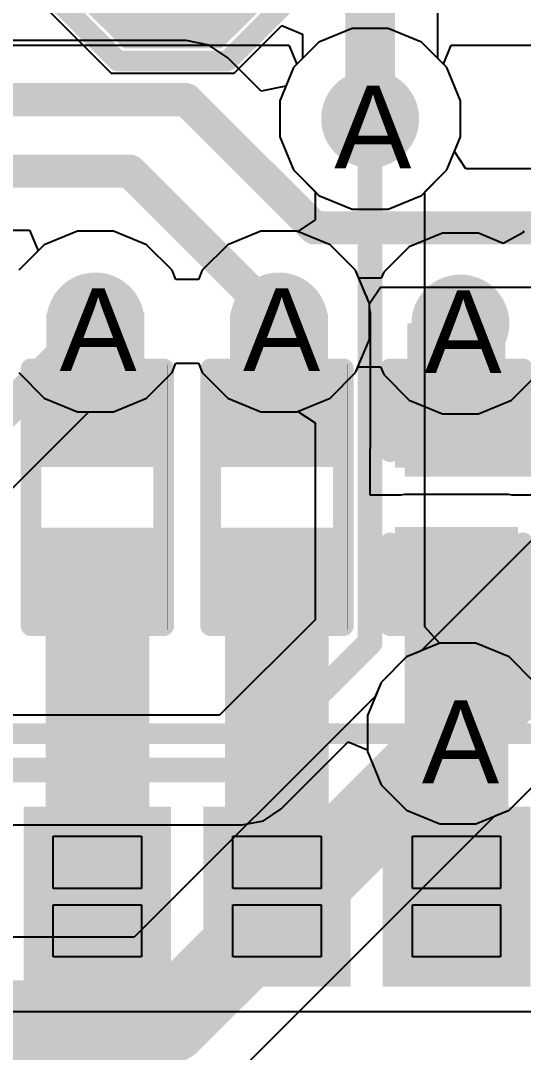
# Model space of a CAD drawing. Header units: inches. Extents: x 0 to 5271, y 0 to 5417.
# Drawn here: x 122.57 to 125.65, y 47.29 to 53.61 of the extents above; entities that cross this region are included whole.
import ezdxf

# ---------------------------------------------------------------- set-up
doc = ezdxf.new("R2010")
doc.units = ezdxf.units.IN
for name, color, linetype in [('Bottom Layer', 5, 'Continuous'), ('Drill Drawing', 1, 'Continuous'), ('L2_GND1', 16, 'Continuous'), ('L3_SIG1', 76, 'Continuous'), ('L4_PWR', 90, 'Continuous'), ('L5_GND2', 156, 'Continuous'), ('L6_SIG2', 130, 'Continuous'), ('L7_GND3', 216, 'Continuous'), ('Top Layer', 1, 'Continuous'), ('Top Overlay', 2, 'Continuous'), ('Top Paste', 8, 'Continuous'), ('Top Solder', 216, 'Continuous'), ('Via Holes', 16, 'Continuous')]:
    doc.layers.add(name, color=color, linetype=linetype)
doc.styles.add('Arial', font='', dxfattribs={"height": 0.2})
doc.styles.add('Arial_Bold', font='', dxfattribs={"height": 0.2})
doc.styles.get('Arial').set_extended_font_data('Arial')
doc.styles.get('Arial_Bold').set_extended_font_data('Arial', bold=True)

# ---------------------------------------------------------------- blocks, each defined once
blk = doc.blocks.new('T____________0_5___175')
at = {"layer": 'Top Layer'}
blk.add_hatch(color=1, dxfattribs=at).paths.add_polyline_path([(0.25, 0.5), (-0.25, 0.5), (-0.5, 0.25), (-0.5, -0.25), (-0.25, -0.5), (0.25, -0.5), (0.5, -0.25), (0.5, 0.25)])
at = {"layer": 'Top Paste'}
blk.add_hatch(color=8, dxfattribs=at).paths.add_polyline_path([(0.25, 0.5), (-0.25, 0.5), (-0.5, 0.25), (-0.5, -0.25), (-0.25, -0.5), (0.25, -0.5), (0.5, -0.25), (0.5, 0.25)])
at = {"layer": 'Top Solder'}
blk.add_hatch(color=216, dxfattribs=at).paths.add_polyline_path([(0.3008, 0.6016), (-0.3008, 0.6016), (-0.6016, 0.3008), (-0.6016, -0.3008), (-0.3008, -0.6016), (0.3008, -0.6016), (0.6016, -0.3008), (0.6016, 0.3008)])
at = {"layer": 'Top Overlay'}
for points in [[(-0.3355, 0.6795, 0.127, 0.127, 0), (-0.6819, 0.3332, 0.127, 0.127, 0)], [(0.3365, 0.6795, 0.127, 0.127, 0), (-0.3355, 0.6795, 0.127, 0.127, 0)], [(0.6836, 0.3324, 0.127, 0.127, 0), (0.3365, 0.6795, 0.127, 0.127, 0)], [(-0.6819, 0.3332, 0.127, 0.127, 0), (-0.6819, -0.3341, 0.127, 0.127, 0)], [(0.6836, 0.3324, 0.127, 0.127, 0), (0.6836, -0.3298, 0.127, 0.127, 0)], [(-0.3374, -0.6786, 0.127, 0.127, 0), (-0.6819, -0.3341, 0.127, 0.127, 0)], [(0.6836, -0.3298, 0.127, 0.127, 0), (0.3349, -0.6786, 0.127, 0.127, 0)], [(0.3349, -0.6786, 0.127, 0.127, 0), (-0.3374, -0.6786, 0.127, 0.127, 0)]]:
    blk.add_lwpolyline(points, format="xyseb", dxfattribs=at)
for points in [[(-0.3673, 0.6795, 0.0635, 0.0635, 1), (-0.3038, 0.6795, 0.0635, 0.0635, 1)], [(-0.3673, 0.6795, 0.0635, 0.0635, 1), (-0.3038, 0.6795, 0.0635, 0.0635, 1)], [(0.3048, 0.6795, 0.0635, 0.0635, 1), (0.3683, 0.6795, 0.0635, 0.0635, 1)], [(0.3048, 0.6795, 0.0635, 0.0635, 1), (0.3683, 0.6795, 0.0635, 0.0635, 1)], [(-0.7136, 0.3332, 0.0635, 0.0635, 1), (-0.6501, 0.3332, 0.0635, 0.0635, 1)], [(-0.7136, 0.3332, 0.0635, 0.0635, 1), (-0.6501, 0.3332, 0.0635, 0.0635, 1)], [(0.6519, 0.3324, 0.0635, 0.0635, 1), (0.7154, 0.3324, 0.0635, 0.0635, 1)], [(0.6519, 0.3324, 0.0635, 0.0635, 1), (0.7154, 0.3324, 0.0635, 0.0635, 1)], [(-0.7136, -0.3341, 0.0635, 0.0635, 1), (-0.6501, -0.3341, 0.0635, 0.0635, 1)], [(-0.7136, -0.3341, 0.0635, 0.0635, 1), (-0.6501, -0.3341, 0.0635, 0.0635, 1)], [(0.6519, -0.3298, 0.0635, 0.0635, 1), (0.7154, -0.3298, 0.0635, 0.0635, 1)], [(0.6519, -0.3298, 0.0635, 0.0635, 1), (0.7154, -0.3298, 0.0635, 0.0635, 1)], [(-0.3691, -0.6786, 0.0635, 0.0635, 1), (-0.3056, -0.6786, 0.0635, 0.0635, 1)], [(-0.3691, -0.6786, 0.0635, 0.0635, 1), (-0.3056, -0.6786, 0.0635, 0.0635, 1)], [(0.3032, -0.6786, 0.0635, 0.0635, 1), (0.3667, -0.6786, 0.0635, 0.0635, 1)], [(0.3032, -0.6786, 0.0635, 0.0635, 1), (0.3667, -0.6786, 0.0635, 0.0635, 1)]]:
    blk.add_lwpolyline(points, format="xyseb", close=True, dxfattribs=at)
blk = doc.blocks.new('A7682E_268')
at = {"layer": 'Top Layer'}
for points in [[(-4.75, 9.25), (-4.05, 9.25), (-4.05, 8.35), (-4.75, 8.35)], [(-3.65, 9.25), (-2.95, 9.25), (-2.95, 8.35), (-3.65, 8.35)], [(-2.55, 9.25), (-1.85, 9.25), (-1.85, 8.35), (-2.55, 8.35)]]:
    blk.add_hatch(color=1, dxfattribs=at).paths.add_polyline_path(points)
at = {"layer": 'Top Solder'}
for points in [[(-4.8516, 9.3516), (-3.9484, 9.3516), (-3.9484, 8.2484), (-4.8516, 8.2484)], [(-3.7516, 9.3516), (-2.8484, 9.3516), (-2.8484, 8.2484), (-3.7516, 8.2484)], [(-2.6516, 9.3516), (-1.7484, 9.3516), (-1.7484, 8.2484), (-2.6516, 8.2484)]]:
    blk.add_hatch(color=216, dxfattribs=at).paths.add_polyline_path(points)
at = {"layer": 'Top Overlay'}
blk.add_lwpolyline([(-9.8, 9.7999, 0.127, 0.127, 0), (9.8, 9.7999, 0.127, 0.127, 0)], format="xyseb", dxfattribs=at)
at = {"layer": 'Top Paste'}
for p, q in [((-4.67, 8.85), (-4.67, 9.17)), ((-4.67, 9.17), (-4.13, 9.17)), ((-4.13, 9.17), (-4.13, 8.85)), ((-3.57, 8.85), (-3.57, 9.17)), ((-3.57, 9.17), (-3.03, 9.17)), ((-3.03, 9.17), (-3.03, 8.85)), ((-2.47, 8.85), (-2.47, 9.17)), ((-2.47, 9.17), (-1.93, 9.17)), ((-1.93, 9.17), (-1.93, 8.85)), ((-4.13, 8.85), (-4.67, 8.85)), ((-3.03, 8.85), (-3.57, 8.85)), ((-1.93, 8.85), (-2.47, 8.85)), ((-4.67, 8.43), (-4.67, 8.75)), ((-4.67, 8.75), (-4.13, 8.75)), ((-4.13, 8.75), (-4.13, 8.43)), ((-3.57, 8.43), (-3.57, 8.75)), ((-3.57, 8.75), (-3.03, 8.75)), ((-3.03, 8.75), (-3.03, 8.43)), ((-2.47, 8.43), (-2.47, 8.75)), ((-2.47, 8.75), (-1.93, 8.75)), ((-1.93, 8.75), (-1.93, 8.43)), ((-4.13, 8.43), (-4.67, 8.43)), ((-3.03, 8.43), (-3.57, 8.43)), ((-1.93, 8.43), (-2.47, 8.43))]:
    blk.add_line(p, q, dxfattribs=at)
blk = doc.blocks.new('CAP_0402_315')
at = {"layer": 'Top Layer'}
for points in [[(-0.6985, -0.3175), (-0.6985, 0.3175), (-0.2413, 0.3175), (-0.2413, -0.3175)], [(0.2413, -0.3175), (0.2413, 0.3175), (0.6985, 0.3175), (0.6985, -0.3175)]]:
    blk.add_hatch(color=1, dxfattribs=at).paths.add_polyline_path(points)
at = {"layer": 'Top Paste'}
for points in [[(-0.6985, -0.3175), (-0.6985, 0.3175), (-0.2413, 0.3175), (-0.2413, -0.3175)], [(0.2413, -0.3175), (0.2413, 0.3175), (0.6985, 0.3175), (0.6985, -0.3175)]]:
    blk.add_hatch(color=8, dxfattribs=at).paths.add_polyline_path(points)
at = {"layer": 'Top Solder'}
for points in [[(-0.7585, -0.3775), (-0.7585, 0.3775), (-0.1813, 0.3775), (-0.1813, -0.3775)], [(0.1813, -0.3775), (0.1813, 0.3775), (0.7585, 0.3775), (0.7585, -0.3775)]]:
    blk.add_hatch(color=216, dxfattribs=at).paths.add_polyline_path(points)
at = {"layer": 'Top Overlay'}
for points in [[(-0.7874, -0.4064, 0.127, 0.127, 0), (-0.7874, 0.4064, 0.127, 0.127, 0)], [(-0.2794, 0.4064, 0.127, 0.127, 0), (-0.7874, 0.4064, 0.127, 0.127, 0)], [(0.7874, 0.4064, 0.127, 0.127, 0), (0.2794, 0.4064, 0.127, 0.127, 0)], [(0.7874, -0.4064, 0.127, 0.127, 0), (0.7874, 0.4064, 0.127, 0.127, 0)], [(-0.2794, -0.4064, 0.127, 0.127, 0), (-0.7874, -0.4064, 0.127, 0.127, 0)], [(0.7874, -0.4064, 0.127, 0.127, 0), (0.2794, -0.4064, 0.127, 0.127, 0)]]:
    blk.add_lwpolyline(points, format="xyseb", dxfattribs=at)
for points in [[(-0.8192, 0.4064, 0.0635, 0.0635, 1), (-0.7557, 0.4064, 0.0635, 0.0635, 1)], [(-0.8192, 0.4064, 0.0635, 0.0635, 1), (-0.7557, 0.4064, 0.0635, 0.0635, 1)], [(-0.3112, 0.4064, 0.0635, 0.0635, 1), (-0.2477, 0.4064, 0.0635, 0.0635, 1)], [(0.2476, 0.4064, 0.0635, 0.0635, 1), (0.3111, 0.4064, 0.0635, 0.0635, 1)], [(0.7556, 0.4064, 0.0635, 0.0635, 1), (0.8191, 0.4064, 0.0635, 0.0635, 1)], [(0.7556, 0.4064, 0.0635, 0.0635, 1), (0.8191, 0.4064, 0.0635, 0.0635, 1)], [(-0.8192, -0.4064, 0.0635, 0.0635, 1), (-0.7557, -0.4064, 0.0635, 0.0635, 1)], [(-0.8192, -0.4064, 0.0635, 0.0635, 1), (-0.7557, -0.4064, 0.0635, 0.0635, 1)], [(-0.3112, -0.4064, 0.0635, 0.0635, 1), (-0.2477, -0.4064, 0.0635, 0.0635, 1)], [(0.2476, -0.4064, 0.0635, 0.0635, 1), (0.3111, -0.4064, 0.0635, 0.0635, 1)], [(0.7556, -0.4064, 0.0635, 0.0635, 1), (0.8191, -0.4064, 0.0635, 0.0635, 1)], [(0.7556, -0.4064, 0.0635, 0.0635, 1), (0.8191, -0.4064, 0.0635, 0.0635, 1)]]:
    blk.add_lwpolyline(points, format="xyseb", close=True, dxfattribs=at)
blk = doc.blocks.new('RES_0402_484')
at = {"layer": 'Top Layer'}
for points in [[(-0.6985, -0.3175), (-0.6985, 0.3175), (-0.2413, 0.3175), (-0.2413, -0.3175)], [(0.2413, -0.3175), (0.2413, 0.3175), (0.6985, 0.3175), (0.6985, -0.3175)]]:
    blk.add_hatch(color=1, dxfattribs=at).paths.add_polyline_path(points)
at = {"layer": 'Top Paste'}
for points in [[(-0.6985, -0.3175), (-0.6985, 0.3175), (-0.2413, 0.3175), (-0.2413, -0.3175)], [(0.2413, -0.3175), (0.2413, 0.3175), (0.6985, 0.3175), (0.6985, -0.3175)]]:
    blk.add_hatch(color=8, dxfattribs=at).paths.add_polyline_path(points)
at = {"layer": 'Top Solder'}
for points in [[(-0.7535, -0.3725), (-0.7535, 0.3725), (-0.1863, 0.3725), (-0.1863, -0.3725)], [(0.1863, -0.3725), (0.1863, 0.3725), (0.7535, 0.3725), (0.7535, -0.3725)]]:
    blk.add_hatch(color=216, dxfattribs=at).paths.add_polyline_path(points)
at = {"layer": 'Top Overlay'}
for points in [[(-0.7874, 0.4064, 0.127, 0.127, 0), (0.7874, 0.4064, 0.127, 0.127, 0)], [(-0.7874, 0.4064, 0.127, 0.127, 0), (-0.7874, -0.4064, 0.127, 0.127, 0)], [(0.7874, 0.4064, 0.127, 0.127, 0), (0.7874, -0.4064, 0.127, 0.127, 0)], [(-0.7874, -0.4064, 0.127, 0.127, 0), (0.7874, -0.4064, 0.127, 0.127, 0)], [(-0.8128, -0.4318, 0.00323, 0.00323, 0), (0.8128, -0.4318, 0.00323, 0.00323, 0)]]:
    blk.add_lwpolyline(points, format="xyseb", dxfattribs=at)
for points in [[(-0.8192, 0.4064, 0.0635, 0.0635, 1), (-0.7557, 0.4064, 0.0635, 0.0635, 1)], [(-0.8192, 0.4064, 0.0635, 0.0635, 1), (-0.7557, 0.4064, 0.0635, 0.0635, 1)], [(0.7556, 0.4064, 0.0635, 0.0635, 1), (0.8191, 0.4064, 0.0635, 0.0635, 1)], [(0.7556, 0.4064, 0.0635, 0.0635, 1), (0.8191, 0.4064, 0.0635, 0.0635, 1)], [(-0.8192, -0.4064, 0.0635, 0.0635, 1), (-0.7557, -0.4064, 0.0635, 0.0635, 1)], [(-0.8192, -0.4064, 0.0635, 0.0635, 1), (-0.7557, -0.4064, 0.0635, 0.0635, 1)], [(0.7556, -0.4064, 0.0635, 0.0635, 1), (0.8191, -0.4064, 0.0635, 0.0635, 1)], [(0.7556, -0.4064, 0.0635, 0.0635, 1), (0.8191, -0.4064, 0.0635, 0.0635, 1)], [(-0.8136, -0.4318, 0.00161, 0.00161, 1), (-0.812, -0.4318, 0.00161, 0.00161, 1)], [(0.812, -0.4318, 0.00161, 0.00161, 1), (0.8136, -0.4318, 0.00161, 0.00161, 1)]]:
    blk.add_lwpolyline(points, format="xyseb", close=True, dxfattribs=at)
blk = doc.blocks.new('RES_0402_485')
at = {"layer": 'Top Layer'}
for points in [[(-0.6985, -0.3175), (-0.6985, 0.3175), (-0.2413, 0.3175), (-0.2413, -0.3175)], [(0.2413, -0.3175), (0.2413, 0.3175), (0.6985, 0.3175), (0.6985, -0.3175)]]:
    blk.add_hatch(color=1, dxfattribs=at).paths.add_polyline_path(points)
at = {"layer": 'Top Paste'}
for points in [[(-0.6985, -0.3175), (-0.6985, 0.3175), (-0.2413, 0.3175), (-0.2413, -0.3175)], [(0.2413, -0.3175), (0.2413, 0.3175), (0.6985, 0.3175), (0.6985, -0.3175)]]:
    blk.add_hatch(color=8, dxfattribs=at).paths.add_polyline_path(points)
at = {"layer": 'Top Solder'}
for points in [[(-0.7535, -0.3725), (-0.7535, 0.3725), (-0.1863, 0.3725), (-0.1863, -0.3725)], [(0.1863, -0.3725), (0.1863, 0.3725), (0.7535, 0.3725), (0.7535, -0.3725)]]:
    blk.add_hatch(color=216, dxfattribs=at).paths.add_polyline_path(points)
at = {"layer": 'Top Overlay'}
for points in [[(-0.7874, 0.4064, 0.127, 0.127, 0), (0.7874, 0.4064, 0.127, 0.127, 0)], [(-0.7874, 0.4064, 0.127, 0.127, 0), (-0.7874, -0.4064, 0.127, 0.127, 0)], [(0.7874, 0.4064, 0.127, 0.127, 0), (0.7874, -0.4064, 0.127, 0.127, 0)], [(-0.7874, -0.4064, 0.127, 0.127, 0), (0.7874, -0.4064, 0.127, 0.127, 0)], [(-0.8128, -0.4318, 0.00323, 0.00323, 0), (0.8128, -0.4318, 0.00323, 0.00323, 0)]]:
    blk.add_lwpolyline(points, format="xyseb", dxfattribs=at)
for points in [[(-0.8191, 0.4064, 0.0635, 0.0635, 1), (-0.7556, 0.4064, 0.0635, 0.0635, 1)], [(-0.8191, 0.4064, 0.0635, 0.0635, 1), (-0.7556, 0.4064, 0.0635, 0.0635, 1)], [(0.7557, 0.4064, 0.0635, 0.0635, 1), (0.8192, 0.4064, 0.0635, 0.0635, 1)], [(0.7557, 0.4064, 0.0635, 0.0635, 1), (0.8192, 0.4064, 0.0635, 0.0635, 1)], [(-0.8191, -0.4064, 0.0635, 0.0635, 1), (-0.7556, -0.4064, 0.0635, 0.0635, 1)], [(-0.8191, -0.4064, 0.0635, 0.0635, 1), (-0.7556, -0.4064, 0.0635, 0.0635, 1)], [(0.7557, -0.4064, 0.0635, 0.0635, 1), (0.8192, -0.4064, 0.0635, 0.0635, 1)], [(0.7557, -0.4064, 0.0635, 0.0635, 1), (0.8192, -0.4064, 0.0635, 0.0635, 1)], [(-0.8136, -0.4318, 0.00161, 0.00161, 1), (-0.812, -0.4318, 0.00161, 0.00161, 1)], [(0.812, -0.4318, 0.00161, 0.00161, 1), (0.8136, -0.4318, 0.00161, 0.00161, 1)]]:
    blk.add_lwpolyline(points, format="xyseb", close=True, dxfattribs=at)

msp = doc.modelspace()

# ---------------------------------------------------------------- hatches: boundary and pattern name
at = {"layer": 'Bottom Layer'}
h = msp.add_hatch(color=5, dxfattribs=at)
edge = h.paths.add_edge_path()
edge.add_arc((124.714, 53.0098), 0.3, 0, 360)
h = msp.add_hatch(color=5, dxfattribs=at)
edge = h.paths.add_edge_path()
edge.add_arc((123.0312, 51.7672), 0.3, 0, 360)
h = msp.add_hatch(color=5, dxfattribs=at)
edge = h.paths.add_edge_path()
edge.add_arc((124.1552, 51.7672), 0.3, 0, 360)
h = msp.add_hatch(color=5, dxfattribs=at)
edge = h.paths.add_edge_path()
edge.add_arc((125.2671, 51.7548), 0.3, 0, 360)
h = msp.add_hatch(color=5, dxfattribs=at)
edge = h.paths.add_edge_path()
edge.add_arc((125.251, 49.2404), 0.3, 0, 360)
at = {"layer": 'L2_GND1'}
h = msp.add_hatch(color=16, dxfattribs=at)
edge = h.paths.add_edge_path()
edge.add_arc((124.714, 53.0098), 0.3, 0, 360)
h = msp.add_hatch(color=16, dxfattribs=at)
edge = h.paths.add_edge_path()
edge.add_arc((123.0312, 51.7672), 0.3, 0, 360)
h = msp.add_hatch(color=16, dxfattribs=at)
edge = h.paths.add_edge_path()
edge.add_arc((124.1552, 51.7672), 0.3, 0, 360)
h = msp.add_hatch(color=16, dxfattribs=at)
edge = h.paths.add_edge_path()
edge.add_arc((125.2671, 51.7548), 0.3, 0, 360)
h = msp.add_hatch(color=16, dxfattribs=at)
edge = h.paths.add_edge_path()
edge.add_arc((125.251, 49.2404), 0.3, 0, 360)
at = {"layer": 'L3_SIG1'}
h = msp.add_hatch(color=76, dxfattribs=at)
edge = h.paths.add_edge_path()
edge.add_arc((124.714, 53.0098), 0.3, 0, 360)
h = msp.add_hatch(color=76, dxfattribs=at)
edge = h.paths.add_edge_path()
edge.add_arc((123.0312, 51.7672), 0.3, 0, 360)
h = msp.add_hatch(color=76, dxfattribs=at)
edge = h.paths.add_edge_path()
edge.add_arc((124.1552, 51.7672), 0.3, 0, 360)
h = msp.add_hatch(color=76, dxfattribs=at)
edge = h.paths.add_edge_path()
edge.add_arc((125.2671, 51.7548), 0.3, 0, 360)
h = msp.add_hatch(color=76, dxfattribs=at)
edge = h.paths.add_edge_path()
edge.add_arc((125.251, 49.2404), 0.3, 0, 360)
at = {"layer": 'L4_PWR'}
h = msp.add_hatch(color=90, dxfattribs=at)
edge = h.paths.add_edge_path()
edge.add_arc((124.714, 53.0098), 0.3, 0, 360)
h = msp.add_hatch(color=90, dxfattribs=at)
edge = h.paths.add_edge_path()
edge.add_arc((123.0312, 51.7672), 0.3, 0, 360)
h = msp.add_hatch(color=90, dxfattribs=at)
edge = h.paths.add_edge_path()
edge.add_arc((124.1552, 51.7672), 0.3, 0, 360)
h = msp.add_hatch(color=90, dxfattribs=at)
edge = h.paths.add_edge_path()
edge.add_arc((125.2671, 51.7548), 0.3, 0, 360)
h = msp.add_hatch(color=90, dxfattribs=at)
edge = h.paths.add_edge_path()
edge.add_arc((125.251, 49.2404), 0.3, 0, 360)
at = {"layer": 'L5_GND2'}
h = msp.add_hatch(color=156, dxfattribs=at)
edge = h.paths.add_edge_path()
edge.add_arc((124.714, 53.0098), 0.3, 0, 360)
h = msp.add_hatch(color=156, dxfattribs=at)
edge = h.paths.add_edge_path()
edge.add_arc((123.0312, 51.7672), 0.3, 0, 360)
h = msp.add_hatch(color=156, dxfattribs=at)
edge = h.paths.add_edge_path()
edge.add_arc((124.1552, 51.7672), 0.3, 0, 360)
h = msp.add_hatch(color=156, dxfattribs=at)
edge = h.paths.add_edge_path()
edge.add_arc((125.2671, 51.7548), 0.3, 0, 360)
h = msp.add_hatch(color=156, dxfattribs=at)
edge = h.paths.add_edge_path()
edge.add_arc((125.251, 49.2404), 0.3, 0, 360)
at = {"layer": 'L6_SIG2'}
h = msp.add_hatch(color=130, dxfattribs=at)
edge = h.paths.add_edge_path()
edge.add_arc((124.714, 53.0098), 0.3, 0, 360)
h = msp.add_hatch(color=130, dxfattribs=at)
edge = h.paths.add_edge_path()
edge.add_arc((123.0312, 51.7672), 0.3, 0, 360)
h = msp.add_hatch(color=130, dxfattribs=at)
edge = h.paths.add_edge_path()
edge.add_arc((124.1552, 51.7672), 0.3, 0, 360)
h = msp.add_hatch(color=130, dxfattribs=at)
edge = h.paths.add_edge_path()
edge.add_arc((125.2671, 51.7548), 0.3, 0, 360)
h = msp.add_hatch(color=130, dxfattribs=at)
edge = h.paths.add_edge_path()
edge.add_arc((125.251, 49.2404), 0.3, 0, 360)
at = {"layer": 'L7_GND3'}
h = msp.add_hatch(color=216, dxfattribs=at)
edge = h.paths.add_edge_path()
edge.add_arc((124.714, 53.0098), 0.3, 0, 360)
h = msp.add_hatch(color=216, dxfattribs=at)
edge = h.paths.add_edge_path()
edge.add_arc((123.0312, 51.7672), 0.3, 0, 360)
h = msp.add_hatch(color=216, dxfattribs=at)
edge = h.paths.add_edge_path()
edge.add_arc((124.1552, 51.7672), 0.3, 0, 360)
h = msp.add_hatch(color=216, dxfattribs=at)
edge = h.paths.add_edge_path()
edge.add_arc((125.2671, 51.7548), 0.3, 0, 360)
h = msp.add_hatch(color=216, dxfattribs=at)
edge = h.paths.add_edge_path()
edge.add_arc((125.251, 49.2404), 0.3, 0, 360)
at = {"layer": 'Top Layer'}
h = msp.add_hatch(color=1, dxfattribs=at)
edge = h.paths.add_edge_path()
edge.add_arc((124.714, 53.0098), 0.3, 0, 360)
h = msp.add_hatch(color=1, dxfattribs=at)
edge = h.paths.add_edge_path()
edge.add_arc((123.0312, 51.7672), 0.3, 0, 360)
h = msp.add_hatch(color=1, dxfattribs=at)
edge = h.paths.add_edge_path()
edge.add_arc((124.1552, 51.7672), 0.3, 0, 360)
h = msp.add_hatch(color=1, dxfattribs=at)
edge = h.paths.add_edge_path()
edge.add_arc((125.2671, 51.7548), 0.3, 0, 360)
for points in [[(123.3312, 51.816), (122.7301, 51.816), (122.7301, 50.9896), (123.3312, 50.9896)], [(124.4566, 51.816), (123.8555, 51.816), (123.8555, 50.9898), (124.4566, 50.9898)], [(125.5424, 51.7562), (124.9413, 51.7562), (124.9413, 50.9786), (125.5424, 50.9786)], [(124.9256, 50.8157), (127.8107, 50.8157), (127.8107, 51.5145), (124.9256, 51.5145)], [(122.7257, 48.2404), (123.3607, 48.2404), (123.3607, 50.4475), (122.7257, 50.4475)], [(123.8257, 48.2404), (124.4607, 48.2404), (124.4607, 50.4475), (123.8257, 50.4475)], [(124.9257, 48.2404), (125.5607, 48.2404), (125.5607, 50.4475), (124.9257, 50.4475)]]:
    msp.add_hatch(color=1, dxfattribs=at).paths.add_polyline_path(points)
h = msp.add_hatch(color=1, dxfattribs=at)
edge = h.paths.add_edge_path()
edge.add_arc((125.251, 49.2404), 0.3, 0, 360)
at = {"layer": 'Via Holes'}
h = msp.add_hatch(color=7, dxfattribs=at)
edge = h.paths.add_edge_path()
edge.add_arc((124.714, 53.0098), 0.15, 0, 360)
h = msp.add_hatch(color=7, dxfattribs=at)
edge = h.paths.add_edge_path()
edge.add_arc((123.0312, 51.7672), 0.15, 0, 360)
h = msp.add_hatch(color=7, dxfattribs=at)
edge = h.paths.add_edge_path()
edge.add_arc((124.1552, 51.7672), 0.15, 0, 360)
h = msp.add_hatch(color=7, dxfattribs=at)
edge = h.paths.add_edge_path()
edge.add_arc((125.2671, 51.7548), 0.15, 0, 360)
h = msp.add_hatch(color=7, dxfattribs=at)
edge = h.paths.add_edge_path()
edge.add_arc((125.251, 49.2404), 0.15, 0, 360)

# ---------------------------------------------------------------- linework, layer by layer
at = {"layer": 'Bottom Layer'}
for p, q in [((119.7864, 53.462), (124.2168, 53.462)), ((124.2168, 53.462), (124.2654, 53.3447)), ((125.1626, 53.3447), (125.2112, 53.462)), ((125.2112, 53.462), (126.7182, 53.462)), ((124.2654, 53.3447), (124.2443, 53.3236)), ((125.1837, 53.3236), (125.1626, 53.3447)), ((124.2443, 53.3236), (124.16, 53.12)), ((125.268, 53.12), (125.1837, 53.3236)), ((124.16, 53.12), (124.16, 52.8996)), ((125.268, 52.8996), (125.268, 53.12)), ((124.16, 52.8996), (124.2443, 52.696)), ((125.1837, 52.696), (125.268, 52.8996)), ((124.2443, 52.696), (124.4002, 52.5401)), ((125.0278, 52.5401), (125.1837, 52.696)), ((124.4002, 52.5401), (124.6038, 52.4558)), ((124.8242, 52.4558), (125.0278, 52.5401)), ((124.6038, 52.4558), (124.8242, 52.4558)), ((122.921, 52.3212), (122.7174, 52.2369)), ((123.1414, 52.3212), (122.921, 52.3212)), ((123.345, 52.2369), (123.1414, 52.3212)), ((124.045, 52.3212), (123.8414, 52.2369)), ((124.2654, 52.3212), (124.045, 52.3212)), ((124.469, 52.2369), (124.2654, 52.3212)), ((122.7174, 52.2369), (122.5615, 52.0811)), ((123.5009, 52.0811), (123.345, 52.2369)), ((123.8414, 52.2369), (123.6855, 52.0811)), ((124.6249, 52.0811), (124.469, 52.2369)), ((123.5245, 52.024), (123.5009, 52.0811)), ((123.6855, 52.0811), (123.6619, 52.024)), ((124.7092, 51.8774), (124.6249, 52.0811)), ((123.6619, 52.024), (123.5245, 52.024)), ((124.7092, 51.657), (124.7092, 51.8774)), ((124.6249, 51.4534), (124.7092, 51.657)), ((123.5009, 51.4534), (123.5245, 51.5104)), ((123.5245, 51.5104), (123.6619, 51.5104)), ((123.6619, 51.5104), (123.6855, 51.4534)), ((122.5615, 51.4534), (122.7174, 51.2976)), ((123.345, 51.2976), (123.5009, 51.4534)), ((123.6855, 51.4534), (123.8414, 51.2976)), ((124.469, 51.2976), (124.6249, 51.4534)), ((122.7174, 51.2976), (122.921, 51.2132)), ((123.1414, 51.2132), (123.345, 51.2976)), ((123.8414, 51.2976), (124.045, 51.2132)), ((124.2654, 51.2132), (124.469, 51.2976)), ((122.921, 51.2132), (123.1414, 51.2132)), ((124.045, 51.2132), (124.2654, 51.2132)), ((125.1408, 49.7944), (124.9371, 49.7101)), ((125.3611, 49.7944), (125.1408, 49.7944)), ((125.5648, 49.7101), (125.3611, 49.7944)), ((124.9371, 49.7101), (124.7813, 49.5542)), ((125.7206, 49.5542), (125.5648, 49.7101)), ((124.7813, 49.5542), (124.697, 49.3506)), ((124.697, 49.3506), (124.697, 49.1302)), ((124.697, 49.1302), (124.7813, 48.9266)), ((124.7813, 48.9266), (124.9371, 48.7707)), ((125.5648, 48.7707), (125.6831, 48.8891)), ((124.9371, 48.7707), (125.1408, 48.6864)), ((125.3611, 48.6864), (125.5648, 48.7707)), ((125.1408, 48.6864), (125.3611, 48.6864))]:
    msp.add_line(p, q, dxfattribs=at)
at = {"layer": 'L2_GND1'}
for p, q in [((124.6038, 53.5638), (124.4002, 53.4795)), ((124.8242, 53.5638), (124.6038, 53.5638)), ((125.0278, 53.4795), (124.8242, 53.5638)), ((124.4002, 53.4795), (124.2443, 53.3236)), ((125.1837, 53.3236), (125.0278, 53.4795)), ((124.2443, 53.3236), (124.16, 53.12)), ((125.268, 53.12), (125.1837, 53.3236)), ((124.16, 53.12), (124.16, 52.8996)), ((125.268, 52.8996), (125.268, 53.12)), ((124.16, 52.8996), (124.2443, 52.696)), ((125.1837, 52.696), (125.268, 52.8996)), ((124.2443, 52.696), (124.4002, 52.5401)), ((125.0278, 52.5401), (125.1837, 52.696)), ((124.4002, 52.5401), (124.6038, 52.4558)), ((124.8242, 52.4558), (125.0278, 52.5401)), ((124.6038, 52.4558), (124.8242, 52.4558)), ((122.921, 52.3212), (122.7174, 52.2369)), ((123.1414, 52.3212), (122.921, 52.3212)), ((123.345, 52.2369), (123.1414, 52.3212)), ((124.045, 52.3212), (123.8414, 52.2369)), ((124.2654, 52.3212), (124.045, 52.3212)), ((124.469, 52.2369), (124.2654, 52.3212)), ((122.7174, 52.2369), (122.5615, 52.0811)), ((123.5009, 52.0811), (123.345, 52.2369)), ((123.8414, 52.2369), (123.6855, 52.0811)), ((124.6249, 52.0811), (124.469, 52.2369)), ((123.5245, 52.024), (123.5009, 52.0811)), ((123.6855, 52.0811), (123.6619, 52.024)), ((124.7092, 51.8774), (124.6249, 52.0811)), ((123.6619, 52.024), (123.5245, 52.024)), ((124.7092, 51.657), (124.7092, 51.8774)), ((124.6249, 51.4534), (124.7092, 51.657)), ((123.5009, 51.4534), (123.5245, 51.5104)), ((123.5245, 51.5104), (123.6619, 51.5104)), ((123.6619, 51.5104), (123.6855, 51.4534)), ((122.5615, 51.4534), (122.7174, 51.2976)), ((123.345, 51.2976), (123.5009, 51.4534)), ((123.6855, 51.4534), (123.8414, 51.2976)), ((124.469, 51.2976), (124.6249, 51.4534)), ((122.7174, 51.2976), (122.921, 51.2132)), ((123.1414, 51.2132), (123.345, 51.2976)), ((123.8414, 51.2976), (124.045, 51.2132)), ((124.2654, 51.2132), (124.469, 51.2976)), ((122.921, 51.2132), (123.1414, 51.2132)), ((124.045, 51.2132), (124.2654, 51.2132)), ((125.1408, 49.7944), (124.9371, 49.7101)), ((125.3611, 49.7944), (125.1408, 49.7944)), ((125.5648, 49.7101), (125.3611, 49.7944)), ((124.9371, 49.7101), (124.7813, 49.5542)), ((125.7206, 49.5542), (125.5648, 49.7101)), ((124.7813, 49.5542), (124.697, 49.3506)), ((124.697, 49.3506), (124.697, 49.1302)), ((124.697, 49.1302), (124.7813, 48.9266)), ((124.7813, 48.9266), (124.9371, 48.7707)), ((125.5648, 48.7707), (125.7206, 48.9266)), ((124.9371, 48.7707), (125.1408, 48.6864)), ((125.3611, 48.6864), (125.5648, 48.7707)), ((125.1408, 48.6864), (125.3611, 48.6864))]:
    msp.add_line(p, q, dxfattribs=at)
at = {"layer": 'L3_SIG1'}
for p, q in [((124.6038, 53.5638), (124.4002, 53.4795)), ((124.8242, 53.5638), (124.6038, 53.5638)), ((125.0278, 53.4795), (124.8242, 53.5638)), ((123.5867, 53.4899), (119.7962, 53.4899)), ((123.7254, 53.4623), (123.5867, 53.4899)), ((123.5867, 53.4899), (123.5867, 53.4899)), ((123.8431, 53.3837), (123.7254, 53.4623)), ((124.4002, 53.4795), (124.2443, 53.3236)), ((125.1837, 53.3236), (125.0278, 53.4795)), ((124.0472, 53.1796), (123.8431, 53.3837)), ((124.2443, 53.3236), (124.197, 53.2094)), ((125.268, 53.12), (125.1837, 53.3236)), ((124.197, 53.2094), (124.0472, 53.1796)), ((125.268, 52.8996), (125.268, 53.12)), ((125.2305, 52.809), (125.268, 52.8996)), ((125.301, 52.7034), (125.2305, 52.809)), ((125.789, 52.7034), (125.301, 52.7034)), ((122.3051, 52.3262), (122.6271, 52.3262)), ((122.6271, 52.3262), (122.6797, 52.1992)), ((122.6797, 52.1992), (122.5615, 52.0811)), ((124.7092, 51.8774), (124.7766, 51.9783)), ((124.7766, 51.9783), (125.789, 51.9783)), ((124.7092, 51.657), (124.7092, 51.8774)), ((124.6249, 51.4534), (124.7092, 51.657)), ((123.5009, 51.4534), (123.5245, 51.5104)), ((123.5245, 51.5104), (123.6619, 51.5104)), ((123.6619, 51.5104), (123.6855, 51.4534)), ((123.345, 51.2976), (123.5009, 51.4534)), ((123.6855, 51.4534), (123.8414, 51.2976)), ((124.469, 51.2976), (124.6249, 51.4534)), ((123.1414, 51.2132), (123.345, 51.2976)), ((123.8414, 51.2976), (124.045, 51.2132)), ((124.2654, 51.2132), (124.469, 51.2976)), ((122.3457, 50.569), (122.9899, 51.2132)), ((122.9899, 51.2132), (123.1414, 51.2132)), ((124.045, 51.2132), (124.2654, 51.2132)), ((125.1408, 49.7944), (124.9371, 49.7101)), ((125.3611, 49.7944), (125.1408, 49.7944)), ((125.5648, 49.7101), (125.3611, 49.7944)), ((124.9371, 49.7101), (124.7813, 49.5542)), ((125.7206, 49.5542), (125.5648, 49.7101)), ((124.7813, 49.5542), (124.697, 49.3506)), ((124.697, 49.3506), (124.697, 49.1302)), ((124.697, 49.1302), (124.7813, 48.9266)), ((124.7813, 48.9266), (124.9371, 48.7707)), ((125.5648, 48.7707), (125.7206, 48.9266)), ((124.9371, 48.7707), (125.1408, 48.6864)), ((125.3611, 48.6864), (125.5648, 48.7707)), ((125.1408, 48.6864), (125.3611, 48.6864))]:
    msp.add_line(p, q, dxfattribs=at)
for points in [[(117.5083, 53.1274, 0.2032, 0.2032, 0), (123.251, 53.1274, 0.2032, 0.2032, 0)], [(123.251, 53.1274, 0.2032, 0.2032, 0), (123.5867, 53.1274, 0.2032, 0.2032, 0)], [(123.5867, 53.1274, 0.2032, 0.2032, 0), (124.3732, 52.3409, 0.2032, 0.2032, 0)], [(119.4816, 52.6888, 0.2032, 0.2032, 0), (123.2418, 52.6888, 0.2032, 0.2032, 0)], [(123.2418, 52.6888, 0.2032, 0.2032, 0), (124.1552, 51.7754, 0.2032, 0.2032, 0)], [(124.3732, 52.3409, 0.2032, 0.2032, 0), (126.2099, 52.3409, 0.2032, 0.2032, 0)], [(122.0894, 50.8254, 0.2032, 0.2032, 0), (123.0312, 51.7672, 0.2032, 0.2032, 0)], [(124.1552, 51.7672, 0.2032, 0.2032, 0), (124.1552, 51.7754, 0.2032, 0.2032, 0)]]:
    msp.add_lwpolyline(points, format="xyseb", dxfattribs=at)
for points in [[(123.2002, 53.1274, 0.1016, 0.1016, 1), (123.3018, 53.1274, 0.1016, 0.1016, 1)], [(123.2002, 53.1274, 0.1016, 0.1016, 1), (123.3018, 53.1274, 0.1016, 0.1016, 1)], [(123.5359, 53.1274, 0.1016, 0.1016, 1), (123.6375, 53.1274, 0.1016, 0.1016, 1)], [(123.5359, 53.1274, 0.1016, 0.1016, 1), (123.6375, 53.1274, 0.1016, 0.1016, 1)], [(123.191, 52.6888, 0.1016, 0.1016, 1), (123.2926, 52.6888, 0.1016, 0.1016, 1)], [(123.191, 52.6888, 0.1016, 0.1016, 1), (123.2926, 52.6888, 0.1016, 0.1016, 1)], [(124.3224, 52.3409, 0.1016, 0.1016, 1), (124.424, 52.3409, 0.1016, 0.1016, 1)], [(124.3224, 52.3409, 0.1016, 0.1016, 1), (124.424, 52.3409, 0.1016, 0.1016, 1)], [(122.9804, 51.7672, 0.1016, 0.1016, 1), (123.082, 51.7672, 0.1016, 0.1016, 1)], [(124.1044, 51.7754, 0.1016, 0.1016, 1), (124.206, 51.7754, 0.1016, 0.1016, 1)], [(124.1044, 51.7754, 0.1016, 0.1016, 1), (124.206, 51.7754, 0.1016, 0.1016, 1)], [(124.1044, 51.7672, 0.1016, 0.1016, 1), (124.206, 51.7672, 0.1016, 0.1016, 1)]]:
    msp.add_lwpolyline(points, format="xyseb", close=True, dxfattribs=at)
at = {"layer": 'L4_PWR'}
for p, q in [((124.6038, 53.5638), (124.4002, 53.4795)), ((124.8242, 53.5638), (124.6038, 53.5638)), ((125.0278, 53.4795), (124.8242, 53.5638)), ((124.4002, 53.4795), (124.2443, 53.3236)), ((125.1837, 53.3236), (125.0278, 53.4795)), ((124.2443, 53.3236), (124.16, 53.12)), ((125.268, 53.12), (125.1837, 53.3236)), ((124.16, 53.12), (124.16, 52.8996)), ((125.268, 52.8996), (125.268, 53.12)), ((124.16, 52.8996), (124.2443, 52.696)), ((125.1837, 52.696), (125.268, 52.8996)), ((124.2443, 52.696), (124.4002, 52.5401)), ((125.0278, 52.5401), (125.1837, 52.696)), ((124.4002, 52.5401), (124.6038, 52.4558)), ((124.8242, 52.4558), (125.0278, 52.5401)), ((124.6038, 52.4558), (124.8242, 52.4558)), ((122.921, 52.3212), (122.7174, 52.2369)), ((123.1414, 52.3212), (122.921, 52.3212)), ((123.345, 52.2369), (123.1414, 52.3212)), ((124.045, 52.3212), (123.8414, 52.2369)), ((124.2654, 52.3212), (124.045, 52.3212)), ((124.469, 52.2369), (124.2654, 52.3212)), ((125.1569, 52.3088), (124.9532, 52.2244)), ((125.3773, 52.3088), (125.1569, 52.3088)), ((125.5289, 52.246), (125.3773, 52.3088)), ((125.649, 52.3116), (125.5289, 52.246)), ((125.6559, 52.3204), (125.649, 52.3116)), ((122.7174, 52.2369), (122.5615, 52.0811)), ((123.5009, 52.0811), (123.345, 52.2369)), ((123.8414, 52.2369), (123.6855, 52.0811)), ((124.6249, 52.0811), (124.469, 52.2369)), ((124.9532, 52.2244), (124.7974, 52.0686)), ((123.5245, 52.024), (123.5009, 52.0811)), ((123.6855, 52.0811), (123.6619, 52.024)), ((124.645, 52.0325), (124.6249, 52.0811)), ((124.7974, 52.0686), (124.7824, 52.0325)), ((123.6619, 52.024), (123.5245, 52.024)), ((124.7824, 52.0325), (124.645, 52.0325)), ((123.5009, 51.4534), (123.5245, 51.5104)), ((123.5245, 51.5104), (123.6619, 51.5104)), ((123.6619, 51.5104), (123.6855, 51.4534)), ((126.8376, 51.5596), (125.0242, 49.7461)), ((122.5615, 51.4534), (122.7174, 51.2976)), ((123.345, 51.2976), (123.5009, 51.4534)), ((123.6855, 51.4534), (123.8414, 51.2976)), ((124.469, 51.2976), (124.6249, 51.4534)), ((124.6249, 51.4534), (124.6398, 51.4895)), ((124.6398, 51.4895), (124.7773, 51.4895)), ((124.7773, 51.4895), (124.7974, 51.441)), ((124.7974, 51.441), (124.9532, 51.2851)), ((125.5809, 51.2851), (125.7367, 51.441)), ((122.7174, 51.2976), (122.921, 51.2132)), ((123.1414, 51.2132), (123.345, 51.2976)), ((123.8414, 51.2976), (124.045, 51.2132)), ((124.2654, 51.2132), (124.469, 51.2976)), ((124.9532, 51.2851), (125.1569, 51.2008)), ((125.3773, 51.2008), (125.5809, 51.2851)), ((122.921, 51.2132), (123.1414, 51.2132)), ((124.045, 51.2132), (124.2654, 51.2132)), ((125.1569, 51.2008), (125.3773, 51.2008)), ((125.0242, 49.7461), (124.9371, 49.7101)), ((124.9371, 49.7101), (124.7813, 49.5542)), ((124.7813, 49.5542), (124.7452, 49.4672)), ((124.7452, 49.4672), (123.2686, 47.9906)), ((125.5648, 48.7707), (125.7206, 48.9266)), ((123.8494, 47.1064), (125.4777, 48.7347)), ((125.4777, 48.7347), (125.5648, 48.7707)), ((123.2686, 47.9906), (120.0912, 47.9906))]:
    msp.add_line(p, q, dxfattribs=at)
for points in [[(125.251, 49.2404, 0.508, 0.508, 0), (127.3556, 51.345, 0.508, 0.508, 0)], [(123.4832, 47.4726, 0.508, 0.508, 0), (125.251, 49.2404, 0.508, 0.508, 0)], [(120.0912, 47.4726, 0.508, 0.508, 0), (123.4832, 47.4726, 0.508, 0.508, 0)]]:
    msp.add_lwpolyline(points, format="xyseb", dxfattribs=at)
for points in [[(125.124, 49.2404, 0.254, 0.254, 1), (125.378, 49.2404, 0.254, 0.254, 1)], [(125.124, 49.2404, 0.254, 0.254, 1), (125.378, 49.2404, 0.254, 0.254, 1)], [(123.3562, 47.4726, 0.254, 0.254, 1), (123.6102, 47.4726, 0.254, 0.254, 1)], [(123.3562, 47.4726, 0.254, 0.254, 1), (123.6102, 47.4726, 0.254, 0.254, 1)]]:
    msp.add_lwpolyline(points, format="xyseb", close=True, dxfattribs=at)
at = {"layer": 'L5_GND2'}
for p, q in [((124.6038, 53.5638), (124.4002, 53.4795)), ((124.8242, 53.5638), (124.6038, 53.5638)), ((125.0278, 53.4795), (124.8242, 53.5638)), ((124.4002, 53.4795), (124.2443, 53.3236)), ((125.1837, 53.3236), (125.0278, 53.4795)), ((124.2443, 53.3236), (124.16, 53.12)), ((125.268, 53.12), (125.1837, 53.3236)), ((124.16, 53.12), (124.16, 52.8996)), ((125.268, 52.8996), (125.268, 53.12)), ((124.16, 52.8996), (124.2443, 52.696)), ((125.1837, 52.696), (125.268, 52.8996)), ((124.2443, 52.696), (124.4002, 52.5401)), ((125.0278, 52.5401), (125.1837, 52.696)), ((124.4002, 52.5401), (124.6038, 52.4558)), ((124.8242, 52.4558), (125.0278, 52.5401)), ((124.6038, 52.4558), (124.8242, 52.4558)), ((122.921, 52.3212), (122.7174, 52.2369)), ((123.1414, 52.3212), (122.921, 52.3212)), ((123.345, 52.2369), (123.1414, 52.3212)), ((124.045, 52.3212), (123.8414, 52.2369)), ((124.2654, 52.3212), (124.045, 52.3212)), ((124.469, 52.2369), (124.2654, 52.3212)), ((122.7174, 52.2369), (122.5615, 52.0811)), ((123.5009, 52.0811), (123.345, 52.2369)), ((123.8414, 52.2369), (123.6855, 52.0811)), ((124.6249, 52.0811), (124.469, 52.2369)), ((123.5245, 52.024), (123.5009, 52.0811)), ((123.6855, 52.0811), (123.6619, 52.024)), ((124.7092, 51.8774), (124.6249, 52.0811)), ((123.6619, 52.024), (123.5245, 52.024)), ((124.7092, 51.657), (124.7092, 51.8774)), ((124.6249, 51.4534), (124.7092, 51.657)), ((123.5009, 51.4534), (123.5245, 51.5104)), ((123.5245, 51.5104), (123.6619, 51.5104)), ((123.6619, 51.5104), (123.6855, 51.4534)), ((122.5615, 51.4534), (122.7174, 51.2976)), ((123.345, 51.2976), (123.5009, 51.4534)), ((123.6855, 51.4534), (123.8414, 51.2976)), ((124.469, 51.2976), (124.6249, 51.4534)), ((122.7174, 51.2976), (122.921, 51.2132)), ((123.1414, 51.2132), (123.345, 51.2976)), ((123.8414, 51.2976), (124.045, 51.2132)), ((124.2654, 51.2132), (124.469, 51.2976)), ((122.921, 51.2132), (123.1414, 51.2132)), ((124.045, 51.2132), (124.2654, 51.2132)), ((125.1408, 49.7944), (124.9371, 49.7101)), ((125.3611, 49.7944), (125.1408, 49.7944)), ((125.5648, 49.7101), (125.3611, 49.7944)), ((124.9371, 49.7101), (124.7813, 49.5542)), ((125.7206, 49.5542), (125.5648, 49.7101)), ((124.7813, 49.5542), (124.697, 49.3506)), ((124.697, 49.3506), (124.697, 49.1302)), ((124.697, 49.1302), (124.7813, 48.9266)), ((124.7813, 48.9266), (124.9371, 48.7707)), ((125.5648, 48.7707), (125.7206, 48.9266)), ((124.9371, 48.7707), (125.1408, 48.6864)), ((125.3611, 48.6864), (125.5648, 48.7707)), ((125.1408, 48.6864), (125.3611, 48.6864))]:
    msp.add_line(p, q, dxfattribs=at)
at = {"layer": 'L6_SIG2'}
for p, q in [((124.6038, 53.5638), (124.4002, 53.4795)), ((124.8242, 53.5638), (124.6038, 53.5638)), ((125.0278, 53.4795), (124.8242, 53.5638)), ((124.4002, 53.4795), (124.2443, 53.3236)), ((125.1837, 53.3236), (125.0278, 53.4795)), ((124.2443, 53.3236), (124.16, 53.12)), ((125.268, 53.12), (125.1837, 53.3236)), ((124.16, 53.12), (124.16, 52.8996)), ((125.268, 52.8996), (125.268, 53.12)), ((124.16, 52.8996), (124.2443, 52.696)), ((125.1837, 52.696), (125.268, 52.8996)), ((124.2443, 52.696), (124.3764, 52.5639)), ((125.0497, 52.5621), (125.1837, 52.696)), ((124.3764, 52.5639), (124.3764, 52.3896)), ((125.0497, 49.8942), (125.0497, 52.5621)), ((124.3764, 52.3896), (124.2708, 52.319)), ((122.921, 52.3212), (122.7174, 52.2369)), ((123.1414, 52.3212), (122.921, 52.3212)), ((123.345, 52.2369), (123.1414, 52.3212)), ((124.045, 52.3212), (123.8414, 52.2369)), ((124.2654, 52.3212), (124.045, 52.3212)), ((124.2708, 52.319), (124.2654, 52.3212)), ((122.7174, 52.2369), (122.5615, 52.0811)), ((123.5009, 52.0811), (123.345, 52.2369)), ((123.8414, 52.2369), (123.6855, 52.0811)), ((123.5245, 52.024), (123.5009, 52.0811)), ((123.6855, 52.0811), (123.6619, 52.024)), ((123.6619, 52.024), (123.5245, 52.024)), ((123.5009, 51.4534), (123.5245, 51.5104)), ((123.5245, 51.5104), (123.6619, 51.5104)), ((123.6619, 51.5104), (123.6855, 51.4534)), ((122.5615, 51.4534), (122.7174, 51.2976)), ((123.345, 51.2976), (123.5009, 51.4534)), ((123.6855, 51.4534), (123.8414, 51.2976)), ((122.7174, 51.2976), (122.921, 51.2132)), ((123.1414, 51.2132), (123.345, 51.2976)), ((123.8414, 51.2976), (124.045, 51.2132)), ((122.921, 51.2132), (123.1414, 51.2132)), ((124.045, 51.2132), (124.2654, 51.2132)), ((124.2654, 51.2132), (124.2708, 51.2155)), ((124.2708, 51.2155), (124.3764, 51.1449)), ((124.3764, 51.1449), (124.3764, 49.9377)), ((124.3764, 49.9377), (123.7917, 49.353)), ((125.1399, 49.7954), (125.0497, 49.8942)), ((125.1701, 49.7944), (125.1399, 49.7954)), ((125.3611, 49.7944), (125.1701, 49.7944)), ((125.5648, 49.7101), (125.3611, 49.7944)), ((125.7206, 49.5542), (125.5648, 49.7101)), ((123.7917, 49.353), (122.3901, 49.353)), ((124.1692, 48.7783), (124.5796, 49.1887)), ((124.5796, 49.1887), (124.697, 49.1401)), ((124.697, 49.1401), (124.697, 49.1302)), ((124.697, 49.1302), (124.7813, 48.9266)), ((124.7813, 48.9266), (124.9371, 48.7707)), ((125.5648, 48.7707), (125.7206, 48.9266)), ((124.06, 48.7053), (124.1692, 48.7783)), ((124.9371, 48.7707), (125.1408, 48.6864)), ((125.3611, 48.6864), (125.5648, 48.7707)), ((122.3901, 48.6796), (123.9311, 48.6796)), ((123.9311, 48.6796), (124.06, 48.7053)), ((125.1408, 48.6864), (125.3611, 48.6864))]:
    msp.add_line(p, q, dxfattribs=at)
for points in [[(124.7131, 53.0089, 0.1524, 0.1524, 0), (124.714, 53.0098, 0.1524, 0.1524, 0)], [(124.7131, 49.7983, 0.1524, 0.1524, 0), (124.7131, 53.0089, 0.1524, 0.1524, 0)], [(123.9311, 49.0163, 0.1524, 0.1524, 0), (124.7131, 49.7983, 0.1524, 0.1524, 0)], [(121.9433, 49.0163, 0.1524, 0.1524, 0), (123.9311, 49.0163, 0.1524, 0.1524, 0)]]:
    msp.add_lwpolyline(points, format="xyseb", dxfattribs=at)
for points in [[(124.675, 53.0089, 0.0762, 0.0762, 1), (124.7512, 53.0089, 0.0762, 0.0762, 1)], [(124.675, 53.0089, 0.0762, 0.0762, 1), (124.7512, 53.0089, 0.0762, 0.0762, 1)], [(124.6759, 53.0098, 0.0762, 0.0762, 1), (124.7521, 53.0098, 0.0762, 0.0762, 1)], [(124.675, 49.7983, 0.0762, 0.0762, 1), (124.7512, 49.7983, 0.0762, 0.0762, 1)], [(124.675, 49.7983, 0.0762, 0.0762, 1), (124.7512, 49.7983, 0.0762, 0.0762, 1)], [(123.893, 49.0163, 0.0762, 0.0762, 1), (123.9692, 49.0163, 0.0762, 0.0762, 1)], [(123.893, 49.0163, 0.0762, 0.0762, 1), (123.9692, 49.0163, 0.0762, 0.0762, 1)]]:
    msp.add_lwpolyline(points, format="xyseb", close=True, dxfattribs=at)
at = {"layer": 'L7_GND3'}
for p, q in [((124.6038, 53.5638), (124.4002, 53.4795)), ((124.8242, 53.5638), (124.6038, 53.5638)), ((125.0278, 53.4795), (124.8242, 53.5638)), ((124.4002, 53.4795), (124.2443, 53.3236)), ((125.1837, 53.3236), (125.0278, 53.4795)), ((124.2443, 53.3236), (124.16, 53.12)), ((125.268, 53.12), (125.1837, 53.3236)), ((124.16, 53.12), (124.16, 52.8996)), ((125.268, 52.8996), (125.268, 53.12)), ((124.16, 52.8996), (124.2443, 52.696)), ((125.1837, 52.696), (125.268, 52.8996)), ((124.2443, 52.696), (124.4002, 52.5401)), ((125.0278, 52.5401), (125.1837, 52.696)), ((124.4002, 52.5401), (124.6038, 52.4558)), ((124.8242, 52.4558), (125.0278, 52.5401)), ((124.6038, 52.4558), (124.8242, 52.4558)), ((122.921, 52.3212), (122.7174, 52.2369)), ((123.1414, 52.3212), (122.921, 52.3212)), ((123.345, 52.2369), (123.1414, 52.3212)), ((124.045, 52.3212), (123.8414, 52.2369)), ((124.2654, 52.3212), (124.045, 52.3212)), ((124.469, 52.2369), (124.2654, 52.3212)), ((122.7174, 52.2369), (122.5615, 52.0811)), ((123.5009, 52.0811), (123.345, 52.2369)), ((123.8414, 52.2369), (123.6855, 52.0811)), ((124.6249, 52.0811), (124.469, 52.2369)), ((123.5245, 52.024), (123.5009, 52.0811)), ((123.6855, 52.0811), (123.6619, 52.024)), ((124.7092, 51.8774), (124.6249, 52.0811)), ((123.6619, 52.024), (123.5245, 52.024)), ((124.7092, 51.657), (124.7092, 51.8774)), ((124.6249, 51.4534), (124.7092, 51.657)), ((123.5009, 51.4534), (123.5245, 51.5104)), ((123.5245, 51.5104), (123.6619, 51.5104)), ((123.6619, 51.5104), (123.6855, 51.4534)), ((122.5615, 51.4534), (122.7174, 51.2976)), ((123.345, 51.2976), (123.5009, 51.4534)), ((123.6855, 51.4534), (123.8414, 51.2976)), ((124.469, 51.2976), (124.6249, 51.4534)), ((122.7174, 51.2976), (122.921, 51.2132)), ((123.1414, 51.2132), (123.345, 51.2976)), ((123.8414, 51.2976), (124.045, 51.2132)), ((124.2654, 51.2132), (124.469, 51.2976)), ((122.921, 51.2132), (123.1414, 51.2132)), ((124.045, 51.2132), (124.2654, 51.2132)), ((125.1408, 49.7944), (124.9371, 49.7101)), ((125.3611, 49.7944), (125.1408, 49.7944)), ((125.5648, 49.7101), (125.3611, 49.7944)), ((124.9371, 49.7101), (124.7813, 49.5542)), ((125.7206, 49.5542), (125.5648, 49.7101)), ((124.7813, 49.5542), (124.697, 49.3506)), ((124.697, 49.3506), (124.697, 49.1302)), ((124.697, 49.1302), (124.7813, 48.9266)), ((124.7813, 48.9266), (124.9371, 48.7707)), ((125.5648, 48.7707), (125.7206, 48.9266)), ((124.9371, 48.7707), (125.1408, 48.6864)), ((125.3611, 48.6864), (125.5648, 48.7707)), ((125.1408, 48.6864), (125.3611, 48.6864))]:
    msp.add_line(p, q, dxfattribs=at)
at = {"layer": 'Top Layer'}
for p, q in [((125.1284, 53.3789), (125.1284, 53.7943)), ((122.7503, 53.6673), (123.1273, 53.2903)), ((123.8813, 53.2903), (124.1726, 53.5816)), ((124.1726, 53.5816), (124.2996, 53.529)), ((124.2996, 53.529), (124.2996, 53.3789)), ((124.2996, 53.3789), (124.2443, 53.3236)), ((125.1837, 53.3236), (125.1284, 53.3789)), ((123.1273, 53.2903), (123.8813, 53.2903)), ((124.2443, 53.3236), (124.16, 53.12)), ((125.268, 53.12), (125.1837, 53.3236)), ((124.16, 53.12), (124.16, 52.8996)), ((125.268, 52.8996), (125.268, 53.12)), ((124.16, 52.8996), (124.2443, 52.696)), ((125.1837, 52.696), (125.268, 52.8996)), ((124.2443, 52.696), (124.4002, 52.5401)), ((125.0278, 52.5401), (125.1837, 52.696)), ((124.4002, 52.5401), (124.6038, 52.4558)), ((124.8242, 52.4558), (125.0278, 52.5401)), ((124.6038, 52.4558), (124.8242, 52.4558)), ((122.921, 52.3212), (122.7174, 52.2369)), ((123.1414, 52.3212), (122.921, 52.3212)), ((123.345, 52.2369), (123.1414, 52.3212)), ((124.045, 52.3212), (123.8414, 52.2369)), ((124.2654, 52.3212), (124.045, 52.3212)), ((124.469, 52.2369), (124.2654, 52.3212)), ((122.7174, 52.2369), (122.5615, 52.0811)), ((123.5009, 52.0811), (123.345, 52.2369)), ((123.8414, 52.2369), (123.6855, 52.0811)), ((124.6249, 52.0811), (124.469, 52.2369)), ((123.5245, 52.024), (123.5009, 52.0811)), ((123.6855, 52.0811), (123.6619, 52.024)), ((124.6899, 51.924), (124.6249, 52.0811)), ((123.6619, 52.024), (123.5245, 52.024)), ((124.6959, 51.9151), (124.6899, 51.924)), ((124.6979, 51.9046), (124.6959, 51.9151)), ((124.7092, 51.8774), (124.6979, 51.9046)), ((124.7092, 51.848), (124.7092, 51.8774)), ((124.7156, 51.816), (124.7092, 51.848)), ((124.7156, 50.9898), (124.7156, 51.816)), ((124.7147, 50.9853), (124.7156, 50.9898)), ((124.7147, 50.7017), (124.7147, 50.9853)), ((124.9019, 50.7017), (124.7147, 50.7017)), ((124.9257, 50.7064), (124.9019, 50.7017)), ((125.5607, 50.7064), (124.9257, 50.7064)), ((125.5844, 50.7017), (125.5607, 50.7064)), ((125.7592, 50.7017), (125.5844, 50.7017)), ((120.2391, 47.5364), (128.0472, 47.5364))]:
    msp.add_line(p, q, dxfattribs=at)
for points in [[(124.714, 53.0098, 0.3048, 0.3048, 0), (124.714, 53.7943, 0.3048, 0.3048, 0)], [(125.2431, 51.1589, 0.3048, 0.3048, 0), (125.2657, 51.1364, 0.3048, 0.3048, 0)], [(125.2657, 51.1364, 0.3048, 0.3048, 0), (126.2826, 51.1364, 0.3048, 0.3048, 0)]]:
    msp.add_lwpolyline(points, format="xyseb", dxfattribs=at)
for points in [[(124.6378, 53.0098, 0.1524, 0.1524, 1), (124.7902, 53.0098, 0.1524, 0.1524, 1)], [(125.1669, 51.1589, 0.1524, 0.1524, 1), (125.3193, 51.1589, 0.1524, 0.1524, 1)], [(125.1895, 51.1364, 0.1524, 0.1524, 1), (125.3419, 51.1364, 0.1524, 0.1524, 1)], [(125.1895, 51.1364, 0.1524, 0.1524, 1), (125.3419, 51.1364, 0.1524, 0.1524, 1)]]:
    msp.add_lwpolyline(points, format="xyseb", close=True, dxfattribs=at)

# ---------------------------------------------------------------- block references
for name, p, rotation in [('T____________0_5___175', (123.5044, 54.0443), 180), ('RES_0402_485', (123.0431, 50.6887), 90), ('RES_0402_484', (124.1432, 50.689), 90), ('CAP_0402_315', (125.2432, 50.689), 270)]:
    msp.add_blockref(name, p, dxfattribs=dict(rotation=rotation))
msp.add_blockref('A7682E_268', (127.4432, 39.4404))

# ---------------------------------------------------------------- texts
at = {"layer": 'Drill Drawing', "style": 'Arial'}
for p in [(124.4939, 52.7051), (122.8111, 51.4625), (123.9351, 51.4625), (125.047, 51.4501), (125.0309, 48.9357)]:
    msp.add_text('A', height=0.508, dxfattribs=at).set_placement(p)
at = {"layer": 'Top Overlay', "style": 'Arial_Bold'}
msp.add_text('DBG_TXD', height=1.016, dxfattribs=at).set_placement((124.5337, 53.7188))

doc.saveas('drawing.dxf')
